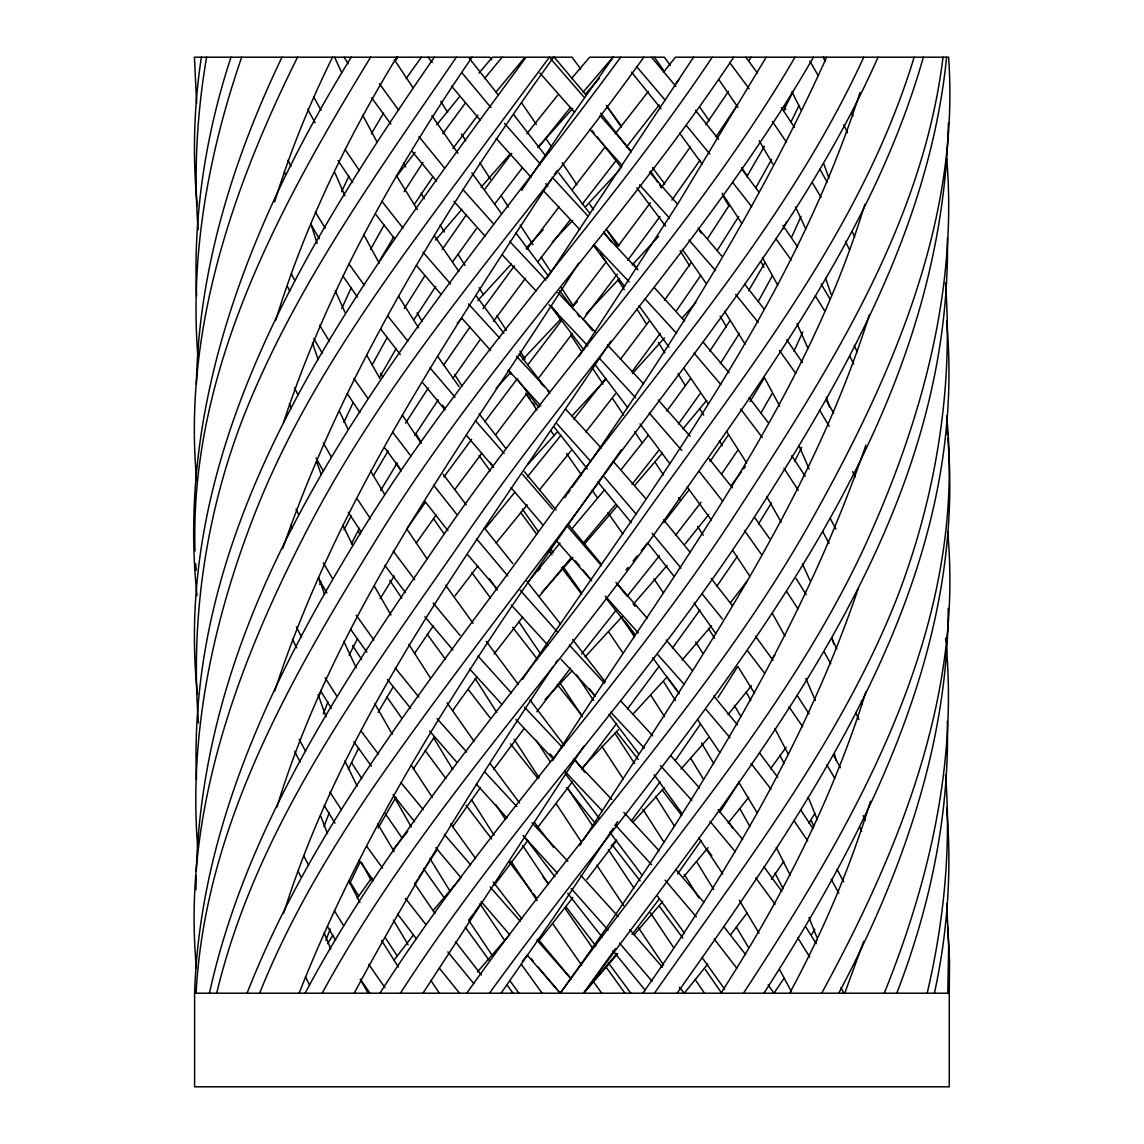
<?xml version="1.0" encoding="UTF-8"?>
<svg xmlns="http://www.w3.org/2000/svg" width="1144" height="1144" viewBox="0 0 1144 1144"><rect width="100%" height="100%" fill="white"/><g stroke="black" fill="none" stroke-linecap="round" stroke-linejoin="round"><path stroke-width="1.5" d="M195.982 889.689L196.139 875.703M948.204 608.365C947.99 743.843 901.543 874.702 838.752 993.206M948.39 123.137C940.154 469.927 680.423 729.843 489.432 993.206M196.396 384.098C198.513 270.227 233.004 159.216 281.996 57.2M196.267 871.042C206.664 548.605 440.869 302.288 620.706 57.2M949.248 993.206L949.52 961.489L947.804 926.783M194.609 993.206L949.263 993.206L949.263 1086.8L194.609 1086.8L194.609 993.206C199.914 823.38 277.477 666.823 365.351 525.196C467.996 359.788 604.175 218.776 712.269 57.2M947.775 993.206L948.676 945.959L946.717 903.717M196.082 993.206C205.148 823.408 293.793 672.586 381.224 531.631C485.614 363.949 624.324 221.35 733.719 57.2M946.603 57.2C929.886 223.952 846.317 373.731 757.457 512.312C649.849 680.966 508.608 824.967 400.4 993.206M943.028 57.2C922.379 226.269 827.155 372.544 736.622 512.326C628.013 680.208 487.516 824.638 379.908 993.206M201.387 57.2C193.837 106.378 192.464 156.499 197.268 206.034M206.578 57.2C196.897 114.114 193.608 172.215 198.184 229.815M934.405 993.206C947.69 932.374 952.022 869.554 946.589 807.507M209.452 993.206C246.489 824.281 345.245 678.592 441.384 538.066C553.61 373.587 694.251 229.629 795.023 57.2M927.169 993.206C943.943 921.792 951.308 847.89 945.53 774.66M216.688 993.206C258.258 819.876 368.94 675.718 468.211 531.631C579.593 370.756 715.5 227.327 813.456 57.2M923.351 57.2C875.332 226.469 769.554 370.256 669.841 512.312C556.527 674.488 417.145 818.546 322.165 993.206M870.412 801.272C850.249 867.824 822.75 932.074 789.66 993.206M914.142 57.2C859.959 235.621 738.423 381.61 632.932 531.631C523.394 685.227 394.108 825.739 305.105 993.206M274.674 691.219C335.178 505.348 445.559 341.041 551.651 178.693M276.962 806.992C338.152 606.42 467.925 438.066 578.621 263.177M869.454 314.528C809.137 506.349 690.804 672.386 583.44 840.039M275.704 320.334C304.147 227.742 346.332 139.725 396.811 57.2M865.865 691.948C832.603 798.755 781.309 899.313 720.906 993.206M274.646 201.859C289.961 152.166 309.495 103.804 332.532 57.2M864.864 204.275C803.174 407.836 669.726 577.119 557.042 753.91M230.988 57.2C205.777 133.991 193.021 215.158 196.596 296.024M283.526 422.508C326.483 291.706 394.337 170.313 472.072 57.2M283.698 913.084C350.436 700.771 490.318 524.553 610.782 341.198M865.865 445.159C797.468 644.172 682.153 823.194 560.231 993.206L527.212 955.054M860.002 92.45C790.833 308.451 650.95 489.632 525.482 674.946M863.706 941.326L844.73 993.206M241.684 57.2C208.122 154.411 189.246 258.086 198.269 361.075M857.957 589.346C808.665 734.505 730.83 868.353 642.799 993.206M282.697 548.605C344.387 370.913 444.201 209.137 553.624 57.2M318.547 697.454L321.178 690.047M323.981 826.597L329.329 812.612M325.868 940.411L330.216 929.014M896.782 993.206C930.172 906.734 949.649 814.142 947.346 721.192M323.266 713.813L327.928 702.001M319.719 584.555L320.935 581.409M247.075 993.206C315.916 817.173 438.81 670.656 547.904 518.761C657.085 367.839 785.342 227.985 863.749 57.2M884.255 993.206C928.07 884.426 956.27 766.709 946.488 648.834M299.127 993.206C376.619 795.838 498.898 620.992 621.535 449.635M259.617 993.206C288.974 919.933 329.329 851.608 373.816 786.614C450.75 675.589 535.492 570.255 614.414 460.674C709.909 331.603 812.64 205.148 878.02 57.2M815.801 942.613L817.116 939.396M341.741 308.623L351.079 287.988M801.014 216.459L791.734 236.994M802.773 331.932L793.922 351.237M343.886 422.422L352.924 402.945M341.57 191.706L348.977 176.033M826.669 57.2C757.8 209.495 668.654 351.708 571.886 487.659M349.678 883.683L359.716 862.862M348.291 769.183L358.673 748.176M799.07 105.391L790.861 122.251M801.672 447.333L794.594 461.432M792.849 92.092L783.583 110.539M297.54 57.2C232.632 187.587 182.797 332.403 196.668 480.037M344.015 529.858L351.137 515.901M349.163 655.054L357.371 639.053M783.097 228.8L786.557 221.922M351.337 543.8L359.416 528.299M772.515 275.447L758.172 301.601M372.186 364.836L387.23 337.466M370.527 249.435L384.284 224.667M821.692 993.206C898.297 852.509 962.962 695.08 947.632 531.631M771.614 159.374L755.755 187.802M354.197 993.206C414.328 880.994 481.838 772.929 552.738 667.252M764.421 146.26L746.76 176.82M378.149 827.999L395.953 797.211M379.551 377.391L396.224 348.477M771.943 393.865L760.96 413.013M764.664 263.206L748.605 290.733M378.121 712.326L392.935 687.287M379.093 261.704L393.693 236.994M371.314 133.791L383.583 113.113M766.208 57.2L677.563 204.275L578.978 356.313M384.57 494.251L373.402 475.689L388.202 450.865M380.652 490.433L397.211 463.005M811.539 934.777L814.8 929.228M763.992 378.478L750.049 401.587M380.151 598.684L394.265 575.89M771.456 502.859L758.515 523.966M351.237 57.2C252.223 217.546 176.619 403.703 197.011 595.638M404.204 308.623L424.939 275.604M738.695 216.459L717.088 250.722M739.453 333.319L720.262 363.635M814.771 813.599L808.879 823.137M370.627 57.2C279.522 206.392 189.446 370.699 195.023 550.936M327.642 943.671L332.718 935.406M739.181 781.795L719.719 812.612M404.075 191.706L423.008 162.434M737.551 666.752L718.017 697.583M414.929 883.683L417.546 879.521M405.519 423.108L428.256 388.045M763.963 993.206C869.597 828.456 965.007 639.582 947.761 438.081M729.157 205.434L707.65 238.424M414.028 319.519L435.678 286.458M413.27 769.183L434.391 736.979M418.447 878.134L437.566 848.934M414.729 435.363L438.223 399.828M422.951 993.206L583.812 746.16M729.758 320.992L709.738 351.151M743.457 993.206C855.64 821.821 968.124 629.057 946.646 416.001M522.708 679.193L524.567 676.361M547.175 278.021L693.536 57.2M552.538 760.76L556.141 755.283M614.971 825.611L617.66 821.506M521.621 190.419L567.767 121.693L613.227 57.2M748.648 60.961L751.122 57.2M613.17 828.342L554.554 916.201L501.072 993.206M414.486 204.161L432.747 177.034M737.437 450.75L721.578 474.088M737.379 104.89L715.972 136.894M414.428 653.596L433.247 626.011M579.793 845.487L581.624 842.756M728.485 91.334L705.791 124.725M784.326 977.905L773.959 993.206L768.11 984.955M700.729 275.447L676.061 311.254M555.569 663.034L557.471 660.217M700.414 724.152L675.103 760.774M442.285 249.435L466.166 215.043M554.44 174.574L557.228 170.442M737.465 556.213L716.902 586.128M443.4 365.422L469.969 327.012M728.142 435.349L709.995 461.461M434.334 57.2C305.505 243.758 172.672 457.357 197.412 694.236M701.043 840.568L677.606 873.973M783.812 861.432L771.399 879.336M452.795 378.492L479.994 339.897M700.057 160.16L671.9 200.071M452.781 826.597L480.509 787.401M407.421 527.741L425.411 502.33M416.259 543L436.136 515.029M357.2 898.24L371.872 877.662M406.091 78.621L421.392 57.2M456.384 57.2C377.992 171.686 295.552 285.785 244.001 415.544C205.891 512.827 190.319 618.79 198.484 722.922M690.747 263.206L664.364 300.372M699.928 393.865L678.521 423.923M615.515 948.49L583.626 993.206L617.688 953.853M690.49 146.79L661.418 187.602M452.681 710.481L476.833 677.005M452.724 261.704L476.333 228.786M677.105 993.206C816.401 796.21 969.926 575.203 946.603 321.207M564.764 497.683L566.552 495.18M567.438 493.922L570.098 490.161M699.971 609.981L672.386 648.162M466.766 993.206C580.566 831.059 720.062 686.815 815.886 512.326C892.906 373.545 960.116 219.476 948.591 57.2L675.461 57.2L663.448 72.286M786.2 747.218L770.455 768.854M654.439 993.206C742.113 867.938 837.823 745.23 895.323 602.244C934.92 501.229 953.61 391.362 945.487 282.968M442.742 133.791L465.522 102.846M483.083 308.623L514.342 265.937M660.331 333.319L631.974 371.886M690.661 378.478L666.795 411.068M660.088 781.795L631.274 821.006M660.045 216.459L627.656 260.332M469.297 919.461L473.287 913.984M452.924 148.505L477.92 115.086M643.815 57.2C532.489 213.156 398.727 354.254 309.581 525.196C238.839 660.96 181.753 812.126 196.41 967.824M493.479 321.278L525.496 278.178M474.288 912.612L482.325 901.615M443.958 476.862L471.643 439.382M650.407 202.688L617.688 246.689M549.392 57.2L469.984 164.278C388.946 273.816 305.591 384.498 255.341 512.312C213.47 619.018 188.202 734.434 197.855 849.463M659.187 666.18L627.455 709.023M771.685 659.387L774.86 655.069M395.066 61.19L397.998 57.2M485.027 188.975L511.74 153.296M493.793 769.183L524.081 728.585M454.826 489.518L481.738 453.353M494.508 885.056L527.727 840.583M649.277 320.992L620.405 359.359M747.361 912.554L730.616 934.777M743.586 468.968L745.559 466.309M484.713 421.879L517.446 378.478M659.373 898.869L632.089 934.448M526.712 249.421L559.087 206.792M617.36 274.074L583.025 319.519M455.069 595.809L477.806 566.008M741.584 471.628L731.531 484.956M495.667 434.791L526.583 393.865M701.043 502.302L675.518 535.363M616.688 723.38L581.981 769.226M494.608 204.161L522.279 167.939M616.573 840.568L586.843 879.521M397.039 175.861L415.043 152.352M605.219 263.206L571.714 307.25M539.081 377.391L572.558 333.319M689.26 489.618L663.649 522.651M537.237 828.013L572.372 781.838M527.813 364.836L561.218 320.992M494.094 653.968L522.636 617.174M393.965 960.188L413.098 935.406M747.461 580.78L730.415 602.659M538.009 261.676L569.598 220.549M536.865 711.782L570.641 668.024M615.386 393.865L585.785 432.074M658.472 450.75L632.06 484.384M572.758 188.96L605.247 146.79M582.296 204.161L616.373 160.16M626.383 147.219L659.259 104.89M615.3 133.791L648.433 91.334M605.719 378.478L573.788 419.176M648.262 435.349L621.478 469.169M572.929 897.497L538.495 941.226M526.812 133.791L557.729 95.152M392.578 850.364L407.779 831.331M581.624 653.968L615.586 610.867M748.705 797.311L728.142 823.137M675.103 84.642L679.064 79.622M708.765 514.457L685.056 543.986M751.422 685.785L728.042 714.614M538.495 147.204L570.498 107.436M627.527 595.809L659.387 555.755M707.821 963.992L684.298 993.206L679.379 987.315M571.028 450.75L539.782 489.518M626.025 569.927L628.013 567.424M436.793 124.753L459.259 97.011M633.118 561.018L637.222 555.87M641.326 550.736L647.461 543.043M560.903 435.349L527.413 476.862M527.756 582.41L559.988 543.043M484.484 78.621L502.102 57.2M495.91 92.206L524.996 57.2L492.378 57.2L478.993 73.144M485.9 527.741L514.914 492.163M496.096 543L527.241 504.847M522.279 961.418L526.612 956.055M539.725 595.809L570.541 558.315M616.988 953.381L583.626 993.206C748.433 769.44 951.765 533.104 947.432 237.981M706.706 400.371L682.882 428.914M604.733 489.618L572.801 527.741M615.3 504.847L583.354 543M433.104 910.624L460.961 877.662M707.993 847.718L683.855 876.576M711.582 625.725L682.067 660.117M583.082 92.206L612.912 57.2M571.442 78.621L589.646 57.2L664.378 57.2L670.298 65.494M435.521 240.126L461.904 209.295M667.181 565.393L633.704 603.775M477.391 972L509.037 935.406M616.845 506.392L584.541 543.986M635.134 484.956L662.405 453.053M662.733 901.472L634.148 934.777M708.479 737.766L681.052 769.054M537.995 570.813L540.225 568.239M481.166 187.13L510.41 153.668M695.867 302.445L681.838 318.418M572.872 557.371L541.97 592.32M599.427 78.207L585.542 93.965M572.758 108.38L537.794 147.562M457.214 323.38L461.304 318.79M528.342 463.921L557.028 432.189M664.535 337.88L632.403 373.545M667.381 676.604L632.589 714.528M622.293 616.459L585.127 656.87M664.407 787.615L632.632 822.55M477.763 300.543L511.254 264.121M619.791 169.627L585.614 206.692M496.096 388.402L510.81 372.358M658.587 236.408L632.274 264.879M611.239 845.959L616.602 840.096M571.9 416.001L606.02 379.222M543.186 229.815L526.126 248.134M522.479 359.788L560.045 319.891M572.186 670.713L545.044 699.585M572.729 220.434L552.252 242.113M619.476 278.535L586.157 313.856M618.404 729.672L582.224 767.896M571.943 307.364L577.348 301.687M557.857 292.578L595.667 332.418M562.433 747.447L524.41 707.092M573.444 759.044L611.883 799.599M552.838 758.629L515.987 719.576M564.936 771.385L602.259 810.881M593.765 244.401L629.2 281.953M545.974 280.065L509.538 241.27M579.751 229.572L543.286 190.605M549.091 304.719L587.859 345.917M536.178 291.048L502.059 254.64M595.266 695.824L561.089 659.387M607.493 344.945L643.586 383.812M610.61 712.111L644.358 748.19M516.845 806.549L484.627 771.785M532.017 822.808L567.839 861.26M603.889 233.247L637.88 269.812M645.144 299.027L676.647 333.462M549.578 391.834L516.587 356.356M623.852 812.354L659.101 850.75M615.315 824.895L651.608 864.778M587.873 216.03L552.152 177.148M599.656 358.558L635.707 397.855M565.565 409.094L601.358 448.162M499.699 338.109L468.468 303.961M548.205 645.531L511.296 605.047M501.887 704.432L469.669 668.997M620.72 700.929L652.766 735.821M604.389 683.24L569.397 645.144M511.439 693.092L477.949 656.012M580.794 875.317L618.103 916.516M654.683 288.031L684.598 321.092M531.131 177.377L496.21 138.438M660.403 765.565L691.791 800.4M522.98 835.406L557.257 873.044M485.285 236.408L453.911 201.344M506.964 817.874L476.319 784.126M493.722 224.067L462.848 189.446M557.8 632.389L520.091 590.132M540.883 405.991L508.336 370.084M556.699 423.466L590.333 460.989M639.582 184.842L669.512 218.147M622.393 165.737L589.746 129.315M490.662 350.507L462.019 318.418M466.695 752.08L437.094 718.589M571.128 888.416L608.079 930.015M540.397 164.121L504.533 123.438M658.172 399.885L690.161 436.25M638.28 632.918L605.305 596.153M670.67 755.555L699.47 788.001M657.514 654.354L684.312 684.527M649.234 412.97L681.738 450.407M613.17 461.289L645.545 498.398M574.588 112.312L539.825 72.959M591.677 580.852L556.999 541.298M450.65 284.041L422.951 252.123M688.974 240.025L715.558 270.57M629.629 929.5L662.462 967.281M456.628 762.09L429.601 731.002M520.248 921.235L490.161 887.072M536.922 940.125L571.228 979.064M504.147 453.396L475.403 420.62M631.159 151.051L600.071 115.515M649.449 171.943L677.305 203.918M583.898 97.011L550.478 58.53M522.636 474.474L552.623 509.094M647.289 618.332L615.958 582.41M675.746 869.454L703.918 902.373M470.642 864.778L444.33 834.434M694.079 353.138L720.849 384.541M604.361 476.948L636.407 514.457M496.625 588.502L467.681 554.697M665.122 880.136L696.338 916.916M452.91 649.949L424.867 616.759M702.773 341.756L729.128 372.83M601.301 565.551L566.466 525.196M666.151 640.039L692.377 670.556M619.519 943.128L652.094 981.28M441.069 294.466L416.259 265.251M455.055 397.197L429.958 367.782M509.709 934.777L481.123 901.472M554.211 57.2L586.143 95.152M480.28 120.163L451.494 86.086M706.191 709.609L730.058 737.766M543.1 525.196L511.011 487.63M507.807 575.975L476.419 538.652M636.479 66.395L665.465 100.515M698.112 228.085L721.764 256.127M492.792 466.309L466.252 435.149M490.948 107.593L462.233 73.144M710.024 821.378L735.377 851.822M570.112 977.591L538.038 939.124M460.06 635.449L433.19 603.117M718.06 809.652L742.656 839.481M651.494 57.2L675.889 86.401M436.636 181.252L412.169 151.466M568.926 525.196L600.886 563.606M460.002 876.576L435.864 847.718M556.098 509.952L524.467 471.728M423.251 809.652L400.915 782.596M444.544 168.039L418.933 136.608M652.137 533.261L680.952 568.053M713.684 695.881L737.422 724.881M575.461 560.875L579.722 566.008M445.016 409.867L422.779 382.797M418.89 697.139L395.266 668.024M686.271 125.397L709.838 154.068M631.502 72.115L661.003 108.709M663.563 519.834L690.018 552.109M473.816 983.583L447.819 951.937M582.797 569.712L590.947 579.622M537.866 966.766L560.231 993.206C664.564 848.476 785.899 713.513 862.633 550.936C919.09 428.728 958.1 294.065 946.703 158.258M709.051 458.658L732.346 487.73M645.402 990.575L612.927 950.678M735.678 294.466L758.172 322.422M631.231 522.665L597.797 481.824M701.901 593.593L722.45 619.004M410.624 708.351L387.501 679.507M531.259 958.744L533.447 961.418M459.573 993.206L439.353 968.167M407.879 341.155L387.673 315.901M695.38 110.239L718.561 139.239M699.356 471.628L722.507 501.029M403.003 228.085L381.839 201.23M414.628 821.778L393.021 794.594M647.761 543L673.73 575.89M587.372 468.926L553.81 426.641M606.163 598.326L635.106 634.877M592.049 130.459L594.108 133.019M427.999 57.2L432.203 62.448M617.116 583.669L627.098 596.238M447.919 530.573L424.638 501.029M481.352 974.974L455.612 941.812M744.544 284.041L764.264 309.266M600.686 113.113L631.13 151.995M584.441 320.506L592.563 330.673M456.813 514.457L433.547 485.07M581.524 714.971L557.271 684.498M566.652 787.487L595.438 823.609M597.182 136.894L621.578 167.939M469.412 58.458L498.441 95.152M551.322 306.006L557.829 314.171M512.798 563.606L484.241 527.741M724.181 927.14L745.716 954.682M751.007 763.448L771.027 789.16M526.769 581.166L560.646 624.181M714.171 938.952L736.75 968.167M537.995 778.578L510.481 743.829M602.13 937.165L567.724 893.35M732.746 182.54L751.694 206.692M521.793 918.875L493.207 881.981M425.74 924.381L405.333 898.24M711.196 578.549L732.289 605.534M394.623 238.696L376.018 214.714M505.948 448.577L479.121 413.771M617.016 732.432L638.295 759.43M749.091 397.583L768.325 422.737M607.335 230.63L619.118 245.645M633.018 263.363L637.294 268.811M740.74 409.137L762.233 437.437M400.257 354.54L380.738 329.1M537.566 659.473L512.698 627.37M612.369 845.073L640.125 880.88M405.348 592.363L384.799 565.293M513.499 114.414L545.659 155.913M547.676 390.719L549.792 393.436M633.032 603.832L635.006 606.363M544.487 386.643L519.276 353.896M490.032 717.746L468.64 690.047M545.731 183.726L547.847 186.443M572.601 639.525L605.29 682.081M466.294 504.876L443.171 474.302M662.29 790.161L681.81 815.572M543.057 876.99L548.062 883.468M410.868 456.027L392.678 432.189M589.16 688.574L595.123 696.296M414.743 579.736L393.279 551.151M553.696 847.461L534.42 822.436M558.744 172.901L590.032 213.656M747.347 650.578L764.592 673.23M538.981 407.55L517.045 378.764M508.222 370.656L511.182 374.503M525.983 393.722L529.915 398.841M759.43 752.852L777.691 777.191M554.883 876.747L525.182 837.78M416.459 938.952L397.526 913.942M593.25 245.202L624.581 286.443M532.875 402.702L534.849 405.262M608.966 714.356L638.681 753.767M566.037 906.834L595.767 945.959M491.691 838.952L466.137 805.362M378.449 754.196L361.161 731.173M559.573 290.733L574.245 309.995M577.391 314.114L579.493 316.874M575.074 759.587L584.684 772.2M565.093 773.43L599.213 818.232M509.209 861.89L531.145 890.704M729.586 62.448L749.134 88.717M741.884 169.341L758.729 191.777M636.865 187.802L665.522 226.04M603.632 231.531L611.954 242.542M548.048 275.604L515.858 232.918M583.869 349.864L550.393 305.734M594.337 363.635L627.641 407.55M564.407 745.559L529.929 699.956M550.164 753.81L553.367 758.014M533.118 893.307L536.093 897.225M581.738 594.365L561.547 567.567M763.863 866.723L781.852 891.376M609.795 832.203L642.17 875.36M519.548 802.916L490.304 763.763M640.011 423.923L669.898 463.749M390.919 124.081L371.7 97.898M652.681 657.8L679.221 693.722M635.092 634.791L624.996 621.392M666.823 676.819L677.334 690.761M755.826 877.963L775.117 904.232M652.495 167.61L664.821 184.098M503.789 333.347L476.505 296.239M621.621 126.283L607.221 106.95M398.67 110.239L379.465 83.755M549.091 550.908L551.951 554.754M400.286 468.968L384.656 447.762M490.676 598.183L471.871 572.672M518.16 684.255L486.314 641.341M659.773 906.834L682.854 938.123M445.946 778.578L425.139 750.507M608.522 962.991L630.83 993.206M679.55 133.019L702.058 164.05M687.144 486.958L711.411 520.12M755.498 636.221L773.087 660.403M536.679 534.205L520.506 512.312M445.617 659.473L427.241 634.362M371.4 766.151L353.853 741.812M638.967 305.734L668.997 347.061M501.544 213.671L471.857 172.887M706.935 849.105L711.868 855.826M475.661 858.529L450.622 823.837M382.554 868.096L366.666 846.274M745.859 57.2L757.514 73.144M699.427 230.63L701.429 233.362M694.065 602.974L715.658 633.247M364.407 285.371L349.077 264.107M366.895 652.194L350.493 629.128M657.5 896.109L684.455 933.089M775.875 238.696L791.162 259.945M654.182 774.788L681.338 812.612M473.101 623.323L445.559 585.185M490.261 470.999L478.993 455.498M373.902 640.039L356.242 615.229M624.967 993.206L605.762 966.623M542.113 993.206L521.163 964.077M779.479 350.507L795.724 373.359M601.744 993.206L592.549 980.494M507.264 985.256L513.027 993.206M580.78 69.155L572.086 57.2L526.054 57.2C370.713 270.413 185.399 499.799 196.496 779.464M754.368 517.145L769.626 538.652M744.444 530.573L761.632 554.697M518.904 993.206L509.766 980.494M489.074 960.173L465.336 927.312M442.671 405.262L444.516 407.836M459.073 386.643L437.88 356.628M701.958 957.399L724.71 989.26M474.045 741.326L447.104 702.831M682.396 249.349L706.32 283.712M444.701 898.526L423.452 868.596M718.804 79.622L738.023 107.436M786.786 339.825L802.402 362.448M367.968 398.541L353.882 378.464M581.61 965.178L552.924 923.966M654.339 57.2L664.621 71.815M551.437 550.164L553.196 552.666M562.919 566.38L581.409 592.606M357.428 297.125L342.814 275.876M401.458 717.746L386.887 696.968M384.942 987.701L368.754 964.321M788.96 706.749L802.716 726.783M538.181 531.445L522.308 508.923M373.43 880.723L359.102 860.059M491.706 59.846L489.832 57.2L194.423 57.2L196.639 103.36M457.943 153.296L431.874 115.701M607.879 512.684L622.794 533.948M359.473 170.642L345.302 149.735M444.344 534.205L433.547 518.761M592.192 947.475L565.379 908.879M699.642 106.95L709.309 120.763M592.02 490.09L597.311 497.64M705.319 969.554L721.707 993.206M434.977 913.455L414.428 883.354M458.873 271.471L434.377 235.678M581.452 474.974L566.494 453.453M782.925 225.411L797.525 246.789M684.126 368.511L708.508 404.075M793.807 820.405L807.678 840.883M427.027 558.815L406.778 528.928M401.758 837.608L385.128 813.413M606.434 105.405L621.349 127.141M697.511 719.533L719.719 752.366M772.414 121.478L786.571 142.356M521.492 102.703L536.336 124.424M401.816 598.183L389.747 580.337M653.925 578.864L663.263 592.606M550.75 430.516L554.239 435.621M352.738 182.54L338.052 160.56M489.56 578.864L497.254 590.104M704.489 993.206L695.023 979.307M504.247 939.796L479.965 903.703M491.891 954.925L468.568 920.076M369.912 993.206L360.474 979.293M741.627 167.61L747.218 175.861M732.861 550.65L749.592 575.89M608.851 632.189L623.051 653.195M421.207 443.4L402.402 415.129M518.632 621.435L540.097 653.195M620.977 616.745L634.462 636.836M490.132 462.333L493.564 467.396M359.902 412.584L347.261 393.607M663.649 965.178L638.524 927.856M545.588 138.081L551.136 146.289M800.514 809.652L812.955 828.614M698.769 837.78L722.751 873.973M370.427 518.732L357.543 499.356M548.605 884.255L522.608 845.487M791.748 455.755L805.19 476.219M439.382 993.206L430.888 980.494M722.136 193.25L741.669 223.309M673.544 947.475L650.35 912.755M361.018 531.674L348.205 512.255M537.079 900.614L510.896 861.132M432.318 797.339L411.211 765.164M781.466 107.593L794.465 127.399M783.94 468.296L798.255 490.261M562.219 162.791L576.962 184.885M412.812 87.502L394.38 59.703M642.385 443.286L634.72 431.788M655.112 462.333L663.549 474.974M538.838 379.608L542.299 384.77M536.879 409.981L525.711 393.193M559.874 682.753L582.367 716.687M623.809 905.805L596.825 865.236M623.623 415.129L612.498 398.369M401.129 470.999L395.996 463.248M592.978 826.397L567.624 788.144M633.99 888.144L608.365 849.563M589.846 204.275L593.507 209.824M678.621 497.64L680.28 500.142M603.088 384.127L591.948 367.253M796.953 695.166L809.08 713.913M576.719 674.946L593.536 700.471M581.438 842.013L556.141 803.703M337.123 696.61L325.053 677.806M341.341 809.652L329.901 792.063M397.411 956.227L385.356 937.808M600.5 253.439L606.005 261.79M786.6 591.419L797.954 608.851M572.372 304.504L561.346 287.773M525.082 358.901L519.962 351.122M606.334 229.272L617.274 245.974M541.183 257.114L550.35 271.042M581.667 351.623L570.527 334.677M553.782 309.166L561.103 320.334M601.773 746.16L623.28 779.05M550.478 762.133L536.093 740.197M398.427 967.08L381.581 940.468M617.889 279.894L624.266 289.647M532.975 244.573L520.234 225.096M539.053 777.677L514.099 739.31M430.559 678.192L408.794 644.301M505.534 819.576L495.752 804.561M361.604 659.473L352.581 645.545M697.568 526.454L703.245 535.192M344.029 57.2L348.319 63.764M361.833 778.578L351.408 762.533M650.55 171.071L657.714 182.11M508.479 207.05L501.272 195.953M506.377 330.33L496.868 315.644M418.575 327.856L398.584 296.239M614.871 733.132L634.534 763.506M726.697 431.588L746.646 463.005M636.936 309.166L646.632 324.238M650.922 695.466L664.564 716.687M659.502 184.885L661.289 187.645M642.814 809.18L663.835 842.013M490.547 179.351L479.908 162.791M494.036 835.177L471.414 799.599M724.538 311.254L745.173 344.344M797.625 937.565L809.737 957.042M496.796 712.44L475.175 678.521M465.851 140.812L461.49 133.977M417.331 209.552L396.324 175.518M462.004 386.057L454.626 374.431M658.286 342.499L664.907 352.924M447.619 112.183L440.74 101.344M738.037 666.752L754.482 693.164M479.05 287.773L483.483 294.737M695.709 641.984L702.788 653.195M655.598 796.353L674.617 826.397M815.257 295.796L824.381 310.424M663.82 682.024L675.432 700.471M680.108 250.665L689.689 265.966M805.919 927.14L816.215 943.671M331.331 708.179L320.678 690.976M796.167 578.549L806.234 594.708M677.992 373.745L685.285 385.428M464.993 265.465L458.058 254.325M325.153 228.085L315.344 211.983M684.355 874.545L698.941 898.011M329.329 341.155L319.548 325.196M450.25 891.491L429.858 858.4M334.977 823.137L324.181 805.447M358.687 895.924L350.622 882.896M708.479 628.399L714.557 638.238M421.235 442.313L415.73 433.433M358.415 531.631L360.017 534.205M343.615 925.753L334.32 910.624M738.509 781.795L756.999 812.612M699.699 408.68L703.66 415.129M690.804 758.501L703.388 779.05M739.296 900.242L758.987 933.089M696.696 861.804L713.627 889.446M394.165 851.608L377.634 823.837M784.04 106.95L785.742 109.71M326.955 592.878L318.247 578.292M408.065 944.629L393.379 920.076M444.358 232.06L440.125 225.096M452.738 769.454L433.733 737.951M819.461 409.867L829.128 426.183M719.319 440.726L722.407 445.817M812.24 182.54L821.092 197.326M701.486 742.942L713.756 763.506M821.178 284.041L829.757 298.641M722.493 195.238L729.114 206.292M335.678 940.339L327.427 926.44M759.201 140.755L772.815 164.05M736.25 926.94L748.519 947.475M826.84 764.793L834.748 778.335M424.31 198.727L421.035 193.179M720.148 316.144L726.44 326.855M417.102 312.855L422.05 321.221M332.489 578.549L323.294 562.862M392.263 734.319L374.646 703.388M319.233 238.696L310.725 224.052M390.991 615.072L374.345 586.171M809.866 61.147L818.174 75.59M322.25 353.196L313.828 338.452M331.374 457.028L323.323 443.014M826.025 399.885L833.761 413.313M734.362 705.362L740.94 716.687M728.642 821.506L732.618 828.342M370.527 470.727L373.402 475.689M368.182 993.206L360.288 979.479M762.39 257.586L777.706 285.085M766.823 496.653L781.109 522.093M772.157 613.027L784.97 636.15M379.865 378.478L366.752 355.269M411.254 826.983L394.937 798.226M403.374 162.791L405.748 166.924M824.295 652.194L830.801 663.706M819.962 169.341L827.141 182.096M315.143 122.78L307.607 109.166M321.092 110.239L313.742 97.011M739.868 808.651L749.806 826.397M323.194 470.885L316.044 457.986M831.202 879.336L838.824 893.164M746.088 691.948L750.836 700.471M823.208 57.2L825.439 61.19M379.207 263.206L363.592 234.305M380.509 373.144L382.668 377.019M305.734 751.494L299.127 739.31M764.321 377.391L779.75 406.177M760.946 261.79L763.992 267.353M376.834 141.584L362.691 115.186M822.765 531.674L829.057 543.314M833.79 755.555L840.354 767.724M779.522 969.426L791.391 991.619M830.387 518.732L835.935 529.086M774.846 728.585L788.044 753.767M371.056 880.279L361.647 862.504M837.108 869.454L843.629 881.781M359.945 902.544L348.663 880.608M308.665 865.364L303.689 855.812M832.274 640.039L836.865 648.777M775.003 873.086L783.111 888.673M301.616 637.122L296.353 626.912M776.275 847.547L790.261 875.36M791.905 91.706L801.029 109.981M841.012 987.701L843.843 993.206M849.692 355.884L853.696 363.935M357.171 786.157L344.844 760.96M845.33 241.355L849.592 249.85M779.922 755.283L784.069 763.506M300.085 762.09L294.694 751.279M347.99 429.029L339.725 411.94M352.767 545.602L342.814 525.196M292.392 639.224L296.711 647.876M305.405 976.704L309.538 984.955M291.391 273.673L294.551 280.065M795.423 206.907L805.734 228.786M356.199 667.853L343.772 641.369M298.083 871.07L300.729 876.576M294.566 387.859L297.912 394.809M843.8 124.868L847.489 132.704M288.016 160.203L290.976 166.481M802.43 563.992L810.267 581.123M797.025 323.666L808.036 348.477M854.168 345.402L857.128 351.794M341.513 72.286L334.606 57.2M345.145 312.741L335.263 290.733M287.544 286.5L289.732 291.277M298.498 514.457L296.067 509.094M290.819 525.196L292.049 527.884M852.695 471.628L855.111 476.948M855.64 712.469L858.901 719.633M798.912 445.545L809.123 468.926M852.509 232.103L854.668 236.908M344.916 195.824L334.992 172.887M805.834 678.463L815.329 700.528M859.873 827.226L861.704 831.316M811.382 820.949L813.827 826.397M851.622 112.884L853.038 116.044M289.332 403.746L291.205 407.965M284.284 171.7L285.642 174.803M330.745 949.034L324.181 932.932M863.134 815.601L865.179 820.477M808.207 797.211L817.259 819.604M809.037 917.545L816.787 937.165M327.527 833.576L320.606 815.758M861.246 700.929L862.404 703.817M326.054 716.745L318.046 694.494M321.149 474.302L316.516 461.461M823.909 164.05L828.871 178.078M324.653 594.565L318.761 577.82M823.694 57.2L824.752 60.174M318.218 359.745L312.398 342.685M825.639 278.207L831.216 294.723M317.102 243.386L310.81 223.566M826.326 397.154L829.486 407.007M832.017 637.909L834.048 644.301M834.291 753.767L836.25 760.503M946.589 425.196L947.504 434.863M945.573 638.309L945.902 641.813M946.674 914.199L947.418 922.064M195.724 563.792L196.167 570.212"/></g></svg>
